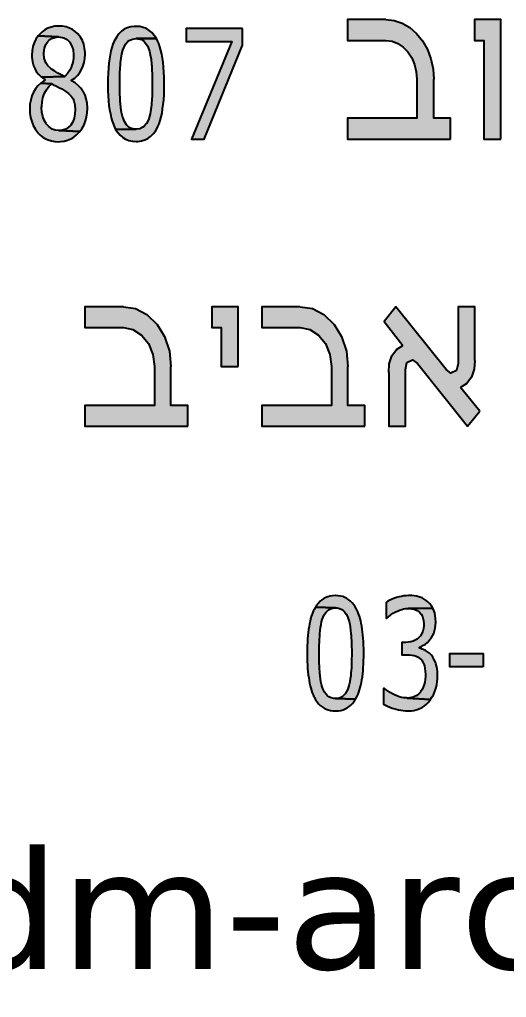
# Model space of a CAD drawing. Header units: inches. Extents: x 4017 to 5703, y -944 to 2840.
# Drawn here: x 5493.47 to 5512.32, y 1199.54 to 1237.4 of the extents above; entities that cross this region are included whole.
import ezdxf

# ---------------------------------------------------------------- set-up
doc = ezdxf.new("R2010")
doc.units = ezdxf.units.IN
doc.header["$MEASUREMENT"] = 0
doc.layers.add('A-VIEW-30', color=6, linetype='Continuous', lineweight=15)
doc.layers.add('TEXT', color=14, linetype='Continuous')
doc.styles.add('Tahoma', font='tahoma.ttf')

# ---------------------------------------------------------------- blocks, each defined once
blk = doc.blocks.new('A$C70B91C7D')
at = {"layer": 'TEXT', "true_color": 0x311916}
for points in [[(1.4003, -0.5556), (1.3909, -0.5502), (1.3807, -0.5467), (1.3703, -0.5456), (1.3223, -0.5456), (1.3223, -0.5718), (1.3703, -0.5718), (1.378, -0.5727), (1.3853, -0.5756), (1.3919, -0.5801), (1.3978, -0.5862), (1.4027, -0.5936), (1.4063, -0.602), (1.4084, -0.6111), (1.4092, -0.6205), (1.4092, -0.6693), (1.3223, -0.6693), (1.3223, -0.6955), (1.4512, -0.6955), (1.4512, -0.6693), (1.4302, -0.6693), (1.4302, -0.6205), (1.4294, -0.6076), (1.4267, -0.5949), (1.4223, -0.5831), (1.4161, -0.5724), (1.4088, -0.5631)], [(1.5143, -0.5456), (1.4813, -0.5456), (1.4813, -0.5718), (1.4932, -0.5718), (1.4932, -0.6955), (1.5143, -0.6955)], [(0.9809, -0.5605), (0.9773, -0.558), (0.9735, -0.5562), (0.9693, -0.5548), (0.9647, -0.554), (0.9599, -0.5537), (0.9552, -0.554), (0.9508, -0.5549), (0.9466, -0.5563), (0.9428, -0.5584), (0.9392, -0.561), (0.9359, -0.5641), (0.9342, -0.5661), (0.9598, -0.5674), (0.9623, -0.5676), (0.9667, -0.5685), (0.9705, -0.5706), (0.9737, -0.5737), (0.9742, -0.5744), (0.9767, -0.5788), (0.9781, -0.5837), (0.9786, -0.5892), (0.9785, -0.5939), (0.9777, -0.5993), (0.9763, -0.6042), (0.9762, -0.6047), (0.9741, -0.6089), (0.9713, -0.613), (0.9676, -0.617), (0.9384, -0.6176), (0.9425, -0.6209), (0.9425, -0.6215), (0.9414, -0.6222), (0.9375, -0.6252), (0.9515, -0.6262), (0.9529, -0.6269), (0.9571, -0.6291), (0.961, -0.631), (0.9641, -0.6326), (0.9677, -0.6348), (0.9679, -0.6349), (0.9724, -0.6384), (0.9758, -0.6418), (0.9781, -0.6451), (0.9792, -0.6476), (0.9803, -0.6526), (0.9807, -0.6586), (0.9804, -0.6639), (0.9794, -0.6692), (0.9776, -0.6738), (0.9751, -0.6778), (0.9725, -0.6805), (0.9688, -0.6829), (0.9647, -0.6844), (0.9601, -0.6848), (0.9864, -0.6858), (0.9893, -0.6818), (0.9918, -0.6774), (0.9936, -0.6727), (0.995, -0.6678), (0.9957, -0.6625), (0.996, -0.6569), (0.996, -0.6564), (0.9957, -0.6504), (0.9947, -0.6451), (0.9931, -0.6403), (0.991, -0.636), (0.9904, -0.6352), (0.9877, -0.6315), (0.9845, -0.6282), (0.9807, -0.6251), (0.9763, -0.6223), (0.9763, -0.6217), (0.9801, -0.619), (0.9835, -0.6157), (0.9864, -0.6118), (0.9889, -0.6075), (0.9902, -0.6046), (0.9919, -0.5994), (0.9929, -0.5942), (0.9933, -0.589), (0.9932, -0.587), (0.9926, -0.5815), (0.9915, -0.5765), (0.9897, -0.5718), (0.9873, -0.5675), (0.9842, -0.5636), (0.9841, -0.5635)], [(1.07, -0.5569), (1.066, -0.5554), (1.0617, -0.5544), (1.057, -0.5541), (1.0548, -0.5541), (1.0503, -0.5548), (1.0461, -0.556), (1.0423, -0.5578), (1.0388, -0.5603), (1.0356, -0.5634), (1.0328, -0.5671), (1.0303, -0.5714), (1.0297, -0.5727), (1.0281, -0.5764), (1.0267, -0.5804), (1.0255, -0.5849), (1.0245, -0.5897), (1.0236, -0.5948), (1.0228, -0.6004), (1.0223, -0.6063), (1.0219, -0.6126), (1.0216, -0.6193), (1.0216, -0.6264), (1.0216, -0.628), (1.0217, -0.6349), (1.022, -0.6414), (1.0224, -0.6475), (1.023, -0.6534), (1.0238, -0.6588), (1.0248, -0.6639), (1.0259, -0.6686), (1.0271, -0.673), (1.0286, -0.677), (1.0301, -0.6806), (1.0314, -0.6832), (1.057, -0.683), (1.0544, -0.6829), (1.0502, -0.6816), (1.0466, -0.6791), (1.0452, -0.6775), (1.0425, -0.6734), (1.0405, -0.6681), (1.0401, -0.6669), (1.0389, -0.6619), (1.038, -0.6564), (1.0374, -0.6507), (1.0373, -0.6489), (1.037, -0.644), (1.0369, -0.6386), (1.0367, -0.6327), (1.0367, -0.6264), (1.0367, -0.6238), (1.0367, -0.6179), (1.0369, -0.6123), (1.0372, -0.607), (1.0375, -0.602), (1.0377, -0.5999), (1.0384, -0.5939), (1.0393, -0.5887), (1.0405, -0.5841), (1.0416, -0.5812), (1.0439, -0.5766), (1.0469, -0.5731), (1.0485, -0.5718), (1.0524, -0.57), (1.057, -0.5695), (1.0825, -0.5694), (1.0799, -0.5654), (1.0769, -0.5619), (1.0736, -0.5591)], [(1.1903, -0.5569), (1.1199, -0.5569), (1.1199, -0.5732), (1.1772, -0.5732), (1.1264, -0.6955), (1.1423, -0.6955), (1.1903, -0.5777)], [(0.9511, -0.5695), (0.9552, -0.5679), (0.9598, -0.5674), (0.9342, -0.5661), (0.9314, -0.5703), (0.9293, -0.5748), (0.9277, -0.5795), (0.9267, -0.5847), (0.9265, -0.5902), (0.9265, -0.5928), (0.9271, -0.5984), (0.9284, -0.6035), (0.9304, -0.6079), (0.932, -0.6105), (0.9349, -0.6141), (0.9384, -0.6176), (0.9676, -0.617), (0.9672, -0.6169), (0.9633, -0.615), (0.959, -0.6127), (0.9553, -0.6104), (0.9519, -0.6083), (0.9502, -0.607), (0.9466, -0.6035), (0.944, -0.5997), (0.9435, -0.5986), (0.9419, -0.5938), (0.9414, -0.5881), (0.9414, -0.5871), (0.9421, -0.5816), (0.9438, -0.5769), (0.9465, -0.573), (0.9475, -0.572)], [(1.0882, -0.5842), (1.0869, -0.5798), (1.0855, -0.5757), (1.0839, -0.5721), (1.0825, -0.5694), (1.057, -0.5695), (1.0593, -0.5696), (1.0637, -0.5707), (1.0672, -0.5731), (1.0686, -0.5746), (1.0712, -0.5787), (1.0733, -0.5839), (1.0737, -0.585), (1.0748, -0.5898), (1.0758, -0.5953), (1.0764, -0.6014), (1.0767, -0.6037), (1.0769, -0.6088), (1.0771, -0.6142), (1.0773, -0.62), (1.0774, -0.6262), (1.0773, -0.6293), (1.0773, -0.6353), (1.0771, -0.6409), (1.0768, -0.6462), (1.0764, -0.6511), (1.0763, -0.6526), (1.0756, -0.6585), (1.0746, -0.6639), (1.0734, -0.6684), (1.0725, -0.6711), (1.0701, -0.6758), (1.0672, -0.6794), (1.0655, -0.6806), (1.0616, -0.6824), (1.057, -0.683), (1.0314, -0.6832), (1.0341, -0.6872), (1.037, -0.6906), (1.0403, -0.6934), (1.044, -0.6956), (1.048, -0.6972), (1.0524, -0.6981), (1.057, -0.6984), (1.0593, -0.6983), (1.0638, -0.6977), (1.068, -0.6965), (1.0718, -0.6946), (1.0753, -0.6921), (1.0785, -0.689), (1.0813, -0.6853), (1.0838, -0.6809), (1.0843, -0.6798), (1.0859, -0.6761), (1.0873, -0.6721), (1.0885, -0.6676), (1.0896, -0.6628), (1.0904, -0.6576), (1.0912, -0.6521), (1.0917, -0.6462), (1.0922, -0.6399), (1.0924, -0.6332), (1.0925, -0.6262), (1.0925, -0.6248), (1.0923, -0.618), (1.092, -0.6114), (1.0916, -0.6053), (1.091, -0.5995), (1.0902, -0.5941), (1.0893, -0.5889)], [(0.9403, -0.6436), (0.942, -0.6387), (0.9424, -0.6379), (0.9448, -0.6335), (0.9478, -0.6296), (0.9515, -0.6262), (0.9375, -0.6252), (0.9341, -0.6285), (0.9311, -0.6323), (0.9286, -0.6365), (0.9286, -0.6366), (0.9265, -0.6414), (0.925, -0.6465), (0.924, -0.6518), (0.9238, -0.6573), (0.9238, -0.6574), (0.924, -0.6629), (0.9249, -0.6683), (0.9262, -0.6735), (0.928, -0.6782), (0.9304, -0.6827), (0.9333, -0.6868), (0.9336, -0.6872), (0.937, -0.6906), (0.9407, -0.6934), (0.9448, -0.6956), (0.9467, -0.6964), (0.9509, -0.6977), (0.9553, -0.6984), (0.9599, -0.6987), (0.9624, -0.6986), (0.9669, -0.6981), (0.9712, -0.6969), (0.9752, -0.6952), (0.9789, -0.6929), (0.9824, -0.6901), (0.9857, -0.6867), (0.9864, -0.6858), (0.9601, -0.6848), (0.9558, -0.6844), (0.9517, -0.6828), (0.9481, -0.6802), (0.9448, -0.6766), (0.9443, -0.6758), (0.9419, -0.6716), (0.9401, -0.6669), (0.9391, -0.6616), (0.9387, -0.6559), (0.9388, -0.6544), (0.9392, -0.6488)], [(1.0706, -0.9154), (1.0563, -0.908), (1.0411, -0.9056), (0.9927, -0.9056), (0.9927, -0.9317), (1.0411, -0.9317), (1.0529, -0.9342), (1.0637, -0.9411), (1.0726, -0.9519), (1.078, -0.9657), (1.08, -0.9805), (1.08, -1.0294), (0.9927, -1.0294), (0.9927, -1.0555), (1.1219, -1.0555), (1.1219, -1.0294), (1.1007, -1.0294), (1.1007, -0.9805), (1.0988, -0.9613), (1.0928, -0.943), (1.0835, -0.9278)], [(1.1851, -0.9056), (1.152, -0.9056), (1.152, -0.9317), (1.1639, -0.9317), (1.1639, -0.9805), (1.1851, -0.9805)], [(1.2926, -0.9154), (1.2783, -0.908), (1.263, -0.9056), (1.2147, -0.9056), (1.2147, -0.9317), (1.263, -0.9317), (1.2748, -0.9342), (1.2857, -0.9411), (1.2946, -0.9519), (1.3, -0.9657), (1.302, -0.9805), (1.302, -1.0294), (1.2147, -1.0294), (1.2147, -1.0555), (1.3439, -1.0555), (1.3439, -1.0294), (1.3227, -1.0294), (1.3227, -0.9805), (1.3207, -0.9613), (1.3148, -0.943), (1.3054, -0.9278)], [(1.482, -0.9056), (1.4608, -0.9056), (1.4608, -0.9766), (1.4588, -0.9855), (1.4519, -0.9889), (1.446, -0.9845), (1.3828, -0.9056), (1.368, -0.9243), (1.3917, -0.9544), (1.3838, -0.9593), (1.3779, -0.9672), (1.3745, -0.9771), (1.374, -0.9879), (1.374, -1.0555), (1.3947, -1.0555), (1.3947, -0.9845), (1.3966, -0.9756), (1.4036, -0.9721), (1.41, -0.9766), (1.4726, -1.0555), (1.4879, -1.0367), (1.4637, -1.0067), (1.4716, -1.0017), (1.4775, -0.9938), (1.481, -0.984), (1.482, -0.9731)], [(1.3419, -1.3213), (1.3415, -1.3173), (1.3411, -1.3134), (1.3406, -1.3097), (1.3401, -1.3062), (1.3394, -1.3028), (1.3387, -1.2996), (1.3379, -1.2965), (1.337, -1.2936), (1.3361, -1.2908), (1.335, -1.2882), (1.334, -1.2858), (1.3335, -1.2848), (1.3319, -1.2819), (1.33, -1.2792), (1.3281, -1.2768), (1.326, -1.2747), (1.3238, -1.2729), (1.3213, -1.2713), (1.3188, -1.27), (1.3161, -1.269), (1.3132, -1.2684), (1.3102, -1.2679), (1.307, -1.2678), (1.3066, -1.2678), (1.3035, -1.268), (1.3005, -1.2684), (1.2976, -1.2692), (1.2949, -1.2702), (1.2924, -1.2715), (1.29, -1.273), (1.2877, -1.2749), (1.2856, -1.2771), (1.2837, -1.2795), (1.2819, -1.2822), (1.307, -1.2832), (1.3093, -1.2833), (1.3123, -1.2839), (1.315, -1.2851), (1.3172, -1.2868), (1.3186, -1.2883), (1.3204, -1.2909), (1.322, -1.294), (1.3234, -1.2976), (1.3241, -1.3002), (1.3249, -1.3035), (1.3255, -1.3071), (1.3261, -1.311), (1.3265, -1.3151), (1.3267, -1.3174), (1.3269, -1.3207), (1.3271, -1.3243), (1.3272, -1.3279), (1.3273, -1.3318), (1.3274, -1.3358), (1.3274, -1.34), (1.3274, -1.343), (1.3273, -1.3471), (1.3273, -1.351), (1.3271, -1.3547), (1.327, -1.3582), (1.3267, -1.3616), (1.3265, -1.3648), (1.3262, -1.3684), (1.3256, -1.3723), (1.325, -1.376), (1.3243, -1.3793), (1.3235, -1.3823), (1.3226, -1.3849), (1.321, -1.3882), (1.3193, -1.391), (1.3172, -1.3932), (1.3156, -1.3945), (1.3131, -1.3959), (1.3102, -1.3967), (1.307, -1.3969), (1.3322, -1.3978), (1.3339, -1.3948), (1.3344, -1.3938), (1.3354, -1.3914), (1.3364, -1.3888), (1.3373, -1.3861), (1.3381, -1.3831), (1.3389, -1.38), (1.3396, -1.3768), (1.3402, -1.3734), (1.3408, -1.3698), (1.3412, -1.366), (1.3416, -1.3621), (1.342, -1.358), (1.3422, -1.3538), (1.3424, -1.3493), (1.3425, -1.3447), (1.3426, -1.34), (1.3425, -1.3389), (1.3425, -1.3343), (1.3424, -1.3298), (1.3422, -1.3255)], [(1.4209, -1.2739), (1.4184, -1.2722), (1.4157, -1.2707), (1.4128, -1.2696), (1.4115, -1.2692), (1.4088, -1.2685), (1.4059, -1.2681), (1.4029, -1.2678), (1.3996, -1.2677), (1.3985, -1.2677), (1.3956, -1.2679), (1.3928, -1.2682), (1.3898, -1.2687), (1.3868, -1.2694), (1.3838, -1.2703), (1.3812, -1.2712), (1.3781, -1.2724), (1.3753, -1.2736), (1.3728, -1.2749), (1.3706, -1.2763), (1.3706, -1.296), (1.3715, -1.296), (1.3736, -1.2942), (1.3762, -1.2921), (1.3771, -1.2915), (1.3796, -1.2898), (1.3825, -1.2882), (1.3847, -1.2871), (1.3875, -1.286), (1.3904, -1.2851), (1.3925, -1.2845), (1.3955, -1.284), (1.3984, -1.2838), (1.4291, -1.2835), (1.4274, -1.2806), (1.4253, -1.2779), (1.4229, -1.2755)], [(1.2949, -1.2891), (1.2969, -1.2868), (1.2984, -1.2856), (1.301, -1.2842), (1.3038, -1.2835), (1.307, -1.2832), (1.2819, -1.2822), (1.2803, -1.2851), (1.2797, -1.2863), (1.2787, -1.2887), (1.2777, -1.2912), (1.2768, -1.294), (1.2759, -1.2969), (1.2752, -1.3), (1.2745, -1.3033), (1.2739, -1.3067), (1.2733, -1.3103), (1.2728, -1.314), (1.2725, -1.318), (1.2721, -1.3221), (1.2719, -1.3263), (1.2717, -1.3308), (1.2716, -1.3354), (1.2715, -1.3402), (1.2715, -1.3415), (1.2716, -1.3461), (1.2717, -1.3506), (1.2719, -1.355), (1.2722, -1.3592), (1.2726, -1.3632), (1.273, -1.367), (1.2735, -1.3707), (1.2741, -1.3743), (1.2747, -1.3776), (1.2754, -1.3809), (1.2762, -1.3839), (1.2771, -1.3868), (1.278, -1.3895), (1.279, -1.3921), (1.2801, -1.3945), (1.2806, -1.3954), (1.2822, -1.3983), (1.284, -1.401), (1.2859, -1.4034), (1.288, -1.4054), (1.2903, -1.4073), (1.2927, -1.4088), (1.2953, -1.4101), (1.298, -1.411), (1.3009, -1.4118), (1.3039, -1.4122), (1.307, -1.4123), (1.3076, -1.4123), (1.3108, -1.4121), (1.3138, -1.4117), (1.3166, -1.4109), (1.3193, -1.4099), (1.3218, -1.4085), (1.3242, -1.4069), (1.3265, -1.4051), (1.3285, -1.4029), (1.3305, -1.4005), (1.3322, -1.3978), (1.307, -1.3969), (1.3045, -1.3968), (1.3015, -1.396), (1.2989, -1.3948), (1.2967, -1.393), (1.2952, -1.3914), (1.2933, -1.3888), (1.2918, -1.3856), (1.2905, -1.382), (1.2897, -1.3792), (1.2889, -1.3758), (1.2883, -1.3722), (1.2878, -1.3684), (1.2874, -1.3645), (1.2873, -1.3628), (1.2871, -1.3595), (1.287, -1.3561), (1.2868, -1.3525), (1.2868, -1.3486), (1.2867, -1.3445), (1.2867, -1.3402), (1.2867, -1.3377), (1.2867, -1.3337), (1.2868, -1.3299), (1.2869, -1.3261), (1.2871, -1.3225), (1.2873, -1.319), (1.2875, -1.3157), (1.2879, -1.3117), (1.2884, -1.3077), (1.289, -1.3041), (1.2897, -1.3008), (1.2906, -1.2978), (1.2915, -1.295), (1.2931, -1.2918)], [(1.4304, -1.2864), (1.4291, -1.2835), (1.3984, -1.2838), (1.3999, -1.2838), (1.4029, -1.2842), (1.4057, -1.2848), (1.4067, -1.2851), (1.4094, -1.2863), (1.412, -1.2881), (1.4124, -1.2885), (1.4145, -1.291), (1.4162, -1.2941), (1.4168, -1.2958), (1.4176, -1.2992), (1.4178, -1.3031), (1.4178, -1.3052), (1.4173, -1.309), (1.4165, -1.3124), (1.4153, -1.3154), (1.4136, -1.3181), (1.4115, -1.3205), (1.4094, -1.3222), (1.407, -1.3238), (1.4043, -1.3249), (1.4015, -1.3258), (1.3984, -1.3263), (1.3951, -1.3264), (1.3902, -1.3264), (1.3902, -1.3419), (1.3965, -1.3419), (1.3971, -1.3419), (1.4001, -1.342), (1.4031, -1.3424), (1.4059, -1.343), (1.4081, -1.3437), (1.4108, -1.345), (1.4132, -1.3469), (1.4148, -1.3485), (1.4167, -1.3512), (1.4182, -1.3545), (1.4186, -1.3558), (1.4193, -1.359), (1.4197, -1.3627), (1.4199, -1.3669), (1.4199, -1.3688), (1.4196, -1.3728), (1.4191, -1.3763), (1.4183, -1.3794), (1.4172, -1.3824), (1.4156, -1.3855), (1.4136, -1.3886), (1.4114, -1.391), (1.409, -1.3929), (1.4059, -1.3945), (1.4028, -1.3954), (1.3999, -1.396), (1.397, -1.3962), (1.4263, -1.3979), (1.4281, -1.3951), (1.4298, -1.392), (1.4313, -1.3889), (1.4325, -1.3855), (1.4332, -1.3828), (1.434, -1.3794), (1.4346, -1.3758), (1.4349, -1.3721), (1.435, -1.3682), (1.435, -1.3671), (1.4348, -1.3631), (1.4344, -1.3594), (1.4338, -1.3559), (1.4329, -1.3528), (1.4323, -1.3514), (1.4309, -1.3481), (1.4292, -1.3451), (1.4271, -1.3424), (1.4249, -1.3401), (1.4224, -1.3381), (1.4199, -1.3365), (1.4179, -1.3356), (1.4151, -1.3344), (1.4124, -1.3336), (1.4124, -1.3323), (1.4149, -1.3314), (1.4176, -1.3301), (1.4201, -1.3285), (1.4225, -1.3265), (1.4247, -1.3241), (1.4268, -1.3213), (1.4269, -1.3211), (1.4288, -1.3182), (1.4302, -1.3151), (1.4314, -1.3119), (1.4322, -1.3084), (1.4327, -1.3049), (1.4329, -1.3012), (1.4329, -1.3006), (1.4327, -1.2966), (1.4322, -1.293), (1.4315, -1.2895)], [(1.4924, -1.3402), (1.4504, -1.3402), (1.4504, -1.3571), (1.4924, -1.3571)], [(1.4252, -1.3995), (1.4263, -1.3979), (1.397, -1.3962), (1.3956, -1.3961), (1.3927, -1.3959), (1.3898, -1.3954), (1.387, -1.3946), (1.3841, -1.3936), (1.3812, -1.3923), (1.3786, -1.3909), (1.3757, -1.3893), (1.373, -1.3876), (1.3707, -1.3858), (1.3686, -1.3841), (1.3675, -1.3841), (1.3675, -1.4037), (1.3698, -1.4051), (1.3723, -1.4064), (1.3751, -1.4076), (1.3781, -1.4087), (1.3813, -1.4098), (1.3832, -1.4103), (1.3861, -1.411), (1.3891, -1.4116), (1.392, -1.412), (1.3949, -1.4122), (1.3979, -1.4123), (1.3991, -1.4123), (1.4022, -1.4121), (1.4052, -1.4117), (1.4081, -1.411), (1.4109, -1.4102), (1.4135, -1.4091), (1.4157, -1.4079), (1.4183, -1.4062), (1.4208, -1.4042), (1.4231, -1.402)]]:
    blk.add_hatch(color=19, dxfattribs=at).paths.add_polyline_path(points)
at = {"layer": 'TEXT', "color": 19, "true_color": 0x311916}
for points in [[(1.3703, -0.5456), (1.3223, -0.5456), (1.3223, -0.5718), (1.3703, -0.5718), (1.378, -0.5727), (1.3853, -0.5756), (1.3919, -0.5801), (1.3978, -0.5862), (1.4027, -0.5936), (1.4063, -0.602), (1.4084, -0.6111), (1.4092, -0.6205), (1.4092, -0.6693), (1.3223, -0.6693), (1.3223, -0.6955), (1.4512, -0.6955)], [(1.3703, -0.5456), (1.3807, -0.5467), (1.3909, -0.5502), (1.4003, -0.5556), (1.4088, -0.5631), (1.4161, -0.5724), (1.4223, -0.5831), (1.4267, -0.5949), (1.4294, -0.6076), (1.4302, -0.6205)], [(1.4512, -0.6955), (1.4512, -0.6693), (1.4302, -0.6693), (1.4302, -0.6205)], [(1.0411, -0.9056), (0.9927, -0.9056), (0.9927, -0.9317), (1.0411, -0.9317), (1.0529, -0.9342), (1.0637, -0.9411), (1.0726, -0.9519), (1.078, -0.9657), (1.08, -0.9805), (1.08, -1.0294), (0.9927, -1.0294), (0.9927, -1.0555), (1.1219, -1.0555)], [(1.0411, -0.9056), (1.0563, -0.908), (1.0706, -0.9154), (1.0835, -0.9278), (1.0928, -0.943), (1.0988, -0.9613), (1.1007, -0.9805)], [(1.263, -0.9056), (1.2147, -0.9056), (1.2147, -0.9317), (1.263, -0.9317), (1.2748, -0.9342), (1.2857, -0.9411), (1.2946, -0.9519), (1.3, -0.9657), (1.302, -0.9805), (1.302, -1.0294), (1.2147, -1.0294), (1.2147, -1.0555), (1.3439, -1.0555)], [(1.263, -0.9056), (1.2783, -0.908), (1.2926, -0.9154), (1.3054, -0.9278), (1.3148, -0.943), (1.3207, -0.9613), (1.3227, -0.9805)], [(1.482, -0.9731), (1.482, -0.9056), (1.4608, -0.9056), (1.4608, -0.9766), (1.4588, -0.9855), (1.4519, -0.9889), (1.446, -0.9845), (1.3828, -0.9056), (1.368, -0.9243), (1.3917, -0.9544)], [(1.374, -0.9879), (1.3745, -0.9771), (1.3779, -0.9672), (1.3838, -0.9593), (1.3917, -0.9544)], [(1.1219, -1.0555), (1.1219, -1.0294), (1.1007, -1.0294), (1.1007, -0.9805)], [(1.3439, -1.0555), (1.3439, -1.0294), (1.3227, -1.0294), (1.3227, -0.9805)], [(1.374, -0.9879), (1.374, -1.0555), (1.3947, -1.0555), (1.3947, -0.9845), (1.3966, -0.9756), (1.4036, -0.9721), (1.41, -0.9766), (1.4726, -1.0555), (1.4879, -1.0367)], [(1.482, -0.9731), (1.481, -0.984), (1.4775, -0.9938), (1.4716, -1.0017), (1.4637, -1.0067)], [(1.4879, -1.0367), (1.4637, -1.0067)]]:
    blk.add_lwpolyline(points, dxfattribs=at)
for points in [[(1.5143, -0.6955), (1.5143, -0.5456), (1.4813, -0.5456), (1.4813, -0.5718), (1.4932, -0.5718), (1.4932, -0.6955), (1.5143, -0.6955)], [(0.9599, -0.5537), (0.9599, -0.5537), (0.9552, -0.554), (0.9508, -0.5549), (0.9466, -0.5563), (0.9428, -0.5584), (0.9392, -0.561), (0.9359, -0.5641), (0.9342, -0.5661), (0.9598, -0.5674), (0.9623, -0.5676), (0.9667, -0.5685), (0.9705, -0.5706), (0.9737, -0.5737), (0.9742, -0.5744), (0.9767, -0.5788), (0.9781, -0.5837), (0.9786, -0.5892), (0.9785, -0.5939), (0.9777, -0.5993), (0.9763, -0.6042), (0.9762, -0.6047), (0.9741, -0.6089), (0.9713, -0.613), (0.9676, -0.617), (0.9384, -0.6176), (0.9425, -0.6209), (0.9425, -0.6215), (0.9414, -0.6222), (0.9375, -0.6252), (0.9515, -0.6262), (0.9529, -0.6269), (0.9571, -0.6291), (0.961, -0.631), (0.9641, -0.6326), (0.9677, -0.6348), (0.9679, -0.6349), (0.9724, -0.6384), (0.9758, -0.6418), (0.9781, -0.6451), (0.9792, -0.6476), (0.9803, -0.6526), (0.9807, -0.6586), (0.9804, -0.6639), (0.9794, -0.6692), (0.9776, -0.6738), (0.9751, -0.6778), (0.9725, -0.6805), (0.9688, -0.6829), (0.9647, -0.6844), (0.9601, -0.6848), (0.9864, -0.6858), (0.9893, -0.6818), (0.9918, -0.6774), (0.9936, -0.6727), (0.995, -0.6678), (0.9957, -0.6625), (0.996, -0.6569), (0.996, -0.6564), (0.9957, -0.6504), (0.9947, -0.6451), (0.9931, -0.6403), (0.991, -0.636), (0.9904, -0.6352), (0.9877, -0.6315), (0.9845, -0.6282), (0.9807, -0.6251), (0.9763, -0.6223), (0.9763, -0.6217), (0.9801, -0.619), (0.9835, -0.6157), (0.9864, -0.6118), (0.9889, -0.6075), (0.9902, -0.6046), (0.9919, -0.5994), (0.9929, -0.5942), (0.9933, -0.589), (0.9932, -0.587), (0.9926, -0.5815), (0.9915, -0.5765), (0.9897, -0.5718), (0.9873, -0.5675), (0.9842, -0.5636), (0.9841, -0.5635), (0.9809, -0.5605), (0.9773, -0.558), (0.9735, -0.5562), (0.9693, -0.5548), (0.9647, -0.554)], [(1.057, -0.5541), (1.0548, -0.5541), (1.0503, -0.5548), (1.0461, -0.556), (1.0423, -0.5578), (1.0388, -0.5603), (1.0356, -0.5634), (1.0328, -0.5671), (1.0303, -0.5714), (1.0297, -0.5727), (1.0281, -0.5764), (1.0267, -0.5804), (1.0255, -0.5849), (1.0245, -0.5897), (1.0236, -0.5948), (1.0228, -0.6004), (1.0223, -0.6063), (1.0219, -0.6126), (1.0216, -0.6193), (1.0216, -0.6264), (1.0216, -0.628), (1.0217, -0.6349), (1.022, -0.6414), (1.0224, -0.6475), (1.023, -0.6534), (1.0238, -0.6588), (1.0248, -0.6639), (1.0259, -0.6686), (1.0271, -0.673), (1.0286, -0.677), (1.0301, -0.6806), (1.0314, -0.6832), (1.057, -0.683), (1.0544, -0.6829), (1.0502, -0.6816), (1.0466, -0.6791), (1.0452, -0.6775), (1.0425, -0.6734), (1.0405, -0.6681), (1.0401, -0.6669), (1.0389, -0.6619), (1.038, -0.6564), (1.0374, -0.6507), (1.0373, -0.6489), (1.037, -0.644), (1.0369, -0.6386), (1.0367, -0.6327), (1.0367, -0.6264), (1.0367, -0.6238), (1.0367, -0.6179), (1.0369, -0.6123), (1.0372, -0.607), (1.0375, -0.602), (1.0377, -0.5999), (1.0384, -0.5939), (1.0393, -0.5887), (1.0405, -0.5841), (1.0416, -0.5812), (1.0439, -0.5766), (1.0469, -0.5731), (1.0485, -0.5718), (1.0524, -0.57), (1.057, -0.5695), (1.0825, -0.5694), (1.0799, -0.5654), (1.0769, -0.5619), (1.0736, -0.5591), (1.07, -0.5569), (1.066, -0.5554), (1.0617, -0.5544)], [(1.1903, -0.5569), (1.1199, -0.5569), (1.1199, -0.5732), (1.1772, -0.5732), (1.1264, -0.6955), (1.1423, -0.6955), (1.1903, -0.5777)], [(0.9342, -0.5661), (0.9314, -0.5703), (0.9293, -0.5748), (0.9277, -0.5795), (0.9267, -0.5847), (0.9265, -0.5902), (0.9265, -0.5928), (0.9271, -0.5984), (0.9284, -0.6035), (0.9304, -0.6079), (0.932, -0.6105), (0.9349, -0.6141), (0.9384, -0.6176), (0.9676, -0.617), (0.9672, -0.6169), (0.9633, -0.615), (0.959, -0.6127), (0.9553, -0.6104), (0.9519, -0.6083), (0.9502, -0.607), (0.9466, -0.6035), (0.944, -0.5997), (0.9435, -0.5986), (0.9419, -0.5938), (0.9414, -0.5881), (0.9414, -0.5871), (0.9421, -0.5816), (0.9438, -0.5769), (0.9465, -0.573), (0.9475, -0.572), (0.9511, -0.5695), (0.9552, -0.5679), (0.9598, -0.5674)], [(1.0825, -0.5694), (1.057, -0.5695), (1.0593, -0.5696), (1.0637, -0.5707), (1.0672, -0.5731), (1.0686, -0.5746), (1.0712, -0.5787), (1.0733, -0.5839), (1.0737, -0.585), (1.0748, -0.5898), (1.0758, -0.5953), (1.0764, -0.6014), (1.0767, -0.6037), (1.0769, -0.6088), (1.0771, -0.6142), (1.0773, -0.62), (1.0774, -0.6262), (1.0773, -0.6293), (1.0773, -0.6353), (1.0771, -0.6409), (1.0768, -0.6462), (1.0764, -0.6511), (1.0763, -0.6526), (1.0756, -0.6585), (1.0746, -0.6639), (1.0734, -0.6684), (1.0725, -0.6711), (1.0701, -0.6758), (1.0672, -0.6794), (1.0655, -0.6806), (1.0616, -0.6824), (1.057, -0.683), (1.0314, -0.6832), (1.0341, -0.6872), (1.037, -0.6906), (1.0403, -0.6934), (1.044, -0.6956), (1.048, -0.6972), (1.0524, -0.6981), (1.057, -0.6984), (1.0593, -0.6983), (1.0638, -0.6977), (1.068, -0.6965), (1.0718, -0.6946), (1.0753, -0.6921), (1.0785, -0.689), (1.0813, -0.6853), (1.0838, -0.6809), (1.0843, -0.6798), (1.0859, -0.6761), (1.0873, -0.6721), (1.0885, -0.6676), (1.0896, -0.6628), (1.0904, -0.6576), (1.0912, -0.6521), (1.0917, -0.6462), (1.0922, -0.6399), (1.0924, -0.6332), (1.0925, -0.6262), (1.0925, -0.6248), (1.0923, -0.618), (1.092, -0.6114), (1.0916, -0.6053), (1.091, -0.5995), (1.0902, -0.5941), (1.0893, -0.5889), (1.0882, -0.5842), (1.0869, -0.5798), (1.0855, -0.5757), (1.0839, -0.5721)], [(0.9375, -0.6252), (0.9341, -0.6285), (0.9311, -0.6323), (0.9286, -0.6365), (0.9286, -0.6366), (0.9265, -0.6414), (0.925, -0.6465), (0.924, -0.6518), (0.9238, -0.6573), (0.9238, -0.6574), (0.924, -0.6629), (0.9249, -0.6683), (0.9262, -0.6735), (0.928, -0.6782), (0.9304, -0.6827), (0.9333, -0.6868), (0.9336, -0.6872), (0.937, -0.6906), (0.9407, -0.6934), (0.9448, -0.6956), (0.9467, -0.6964), (0.9509, -0.6977), (0.9553, -0.6984), (0.9599, -0.6987), (0.9624, -0.6986), (0.9669, -0.6981), (0.9712, -0.6969), (0.9752, -0.6952), (0.9789, -0.6929), (0.9824, -0.6901), (0.9857, -0.6867), (0.9864, -0.6858), (0.9601, -0.6848), (0.9558, -0.6844), (0.9517, -0.6828), (0.9481, -0.6802), (0.9448, -0.6766), (0.9443, -0.6758), (0.9419, -0.6716), (0.9401, -0.6669), (0.9391, -0.6616), (0.9387, -0.6559), (0.9388, -0.6544), (0.9392, -0.6488), (0.9403, -0.6436), (0.942, -0.6387), (0.9424, -0.6379), (0.9448, -0.6335), (0.9478, -0.6296), (0.9515, -0.6262)], [(1.1851, -0.9805), (1.1851, -0.9056), (1.152, -0.9056), (1.152, -0.9317), (1.1639, -0.9317), (1.1639, -0.9805), (1.1851, -0.9805)], [(1.307, -1.2678), (1.3066, -1.2678), (1.3035, -1.268), (1.3005, -1.2684), (1.2976, -1.2692), (1.2949, -1.2702), (1.2924, -1.2715), (1.29, -1.273), (1.2877, -1.2749), (1.2856, -1.2771), (1.2837, -1.2795), (1.2819, -1.2822), (1.307, -1.2832), (1.3093, -1.2833), (1.3123, -1.2839), (1.315, -1.2851), (1.3172, -1.2868), (1.3186, -1.2883), (1.3204, -1.2909), (1.322, -1.294), (1.3234, -1.2976), (1.3241, -1.3002), (1.3249, -1.3035), (1.3255, -1.3071), (1.3261, -1.311), (1.3265, -1.3151), (1.3267, -1.3174), (1.3269, -1.3207), (1.3271, -1.3243), (1.3272, -1.3279), (1.3273, -1.3318), (1.3274, -1.3358), (1.3274, -1.34), (1.3274, -1.343), (1.3273, -1.3471), (1.3273, -1.351), (1.3271, -1.3547), (1.327, -1.3582), (1.3267, -1.3616), (1.3265, -1.3648), (1.3262, -1.3684), (1.3256, -1.3723), (1.325, -1.376), (1.3243, -1.3793), (1.3235, -1.3823), (1.3226, -1.3849), (1.321, -1.3882), (1.3193, -1.391), (1.3172, -1.3932), (1.3156, -1.3945), (1.3131, -1.3959), (1.3102, -1.3967), (1.307, -1.3969), (1.3322, -1.3978), (1.3339, -1.3948), (1.3344, -1.3938), (1.3354, -1.3914), (1.3364, -1.3888), (1.3373, -1.3861), (1.3381, -1.3831), (1.3389, -1.38), (1.3396, -1.3768), (1.3402, -1.3734), (1.3408, -1.3698), (1.3412, -1.366), (1.3416, -1.3621), (1.342, -1.358), (1.3422, -1.3538), (1.3424, -1.3493), (1.3425, -1.3447), (1.3426, -1.34), (1.3425, -1.3389), (1.3425, -1.3343), (1.3424, -1.3298), (1.3422, -1.3255), (1.3419, -1.3213), (1.3415, -1.3173), (1.3411, -1.3134), (1.3406, -1.3097), (1.3401, -1.3062), (1.3394, -1.3028), (1.3387, -1.2996), (1.3379, -1.2965), (1.337, -1.2936), (1.3361, -1.2908), (1.335, -1.2882), (1.334, -1.2858), (1.3335, -1.2848), (1.3319, -1.2819), (1.33, -1.2792), (1.3281, -1.2768), (1.326, -1.2747), (1.3238, -1.2729), (1.3213, -1.2713), (1.3188, -1.27), (1.3161, -1.269), (1.3132, -1.2684), (1.3102, -1.2679)], [(1.3996, -1.2677), (1.3985, -1.2677), (1.3956, -1.2679), (1.3928, -1.2682), (1.3898, -1.2687), (1.3868, -1.2694), (1.3838, -1.2703), (1.3812, -1.2712), (1.3781, -1.2724), (1.3753, -1.2736), (1.3728, -1.2749), (1.3706, -1.2763), (1.3706, -1.296), (1.3715, -1.296), (1.3736, -1.2942), (1.3762, -1.2921), (1.3771, -1.2915), (1.3796, -1.2898), (1.3825, -1.2882), (1.3847, -1.2871), (1.3875, -1.286), (1.3904, -1.2851), (1.3925, -1.2845), (1.3955, -1.284), (1.3984, -1.2838), (1.4291, -1.2835), (1.4274, -1.2806), (1.4253, -1.2779), (1.4229, -1.2755), (1.4209, -1.2739), (1.4184, -1.2722), (1.4157, -1.2707), (1.4128, -1.2696), (1.4115, -1.2692), (1.4088, -1.2685), (1.4059, -1.2681), (1.4029, -1.2678)], [(1.2819, -1.2822), (1.2803, -1.2851), (1.2797, -1.2863), (1.2787, -1.2887), (1.2777, -1.2912), (1.2768, -1.294), (1.2759, -1.2969), (1.2752, -1.3), (1.2745, -1.3033), (1.2739, -1.3067), (1.2733, -1.3103), (1.2728, -1.314), (1.2725, -1.318), (1.2721, -1.3221), (1.2719, -1.3263), (1.2717, -1.3308), (1.2716, -1.3354), (1.2715, -1.3402), (1.2715, -1.3415), (1.2716, -1.3461), (1.2717, -1.3506), (1.2719, -1.355), (1.2722, -1.3592), (1.2726, -1.3632), (1.273, -1.367), (1.2735, -1.3707), (1.2741, -1.3743), (1.2747, -1.3776), (1.2754, -1.3809), (1.2762, -1.3839), (1.2771, -1.3868), (1.278, -1.3895), (1.279, -1.3921), (1.2801, -1.3945), (1.2806, -1.3954), (1.2822, -1.3983), (1.284, -1.401), (1.2859, -1.4034), (1.288, -1.4054), (1.2903, -1.4073), (1.2927, -1.4088), (1.2953, -1.4101), (1.298, -1.411), (1.3009, -1.4118), (1.3039, -1.4122), (1.307, -1.4123), (1.3076, -1.4123), (1.3108, -1.4121), (1.3138, -1.4117), (1.3166, -1.4109), (1.3193, -1.4099), (1.3218, -1.4085), (1.3242, -1.4069), (1.3265, -1.4051), (1.3285, -1.4029), (1.3305, -1.4005), (1.3322, -1.3978), (1.307, -1.3969), (1.3045, -1.3968), (1.3015, -1.396), (1.2989, -1.3948), (1.2967, -1.393), (1.2952, -1.3914), (1.2933, -1.3888), (1.2918, -1.3856), (1.2905, -1.382), (1.2897, -1.3792), (1.2889, -1.3758), (1.2883, -1.3722), (1.2878, -1.3684), (1.2874, -1.3645), (1.2873, -1.3628), (1.2871, -1.3595), (1.287, -1.3561), (1.2868, -1.3525), (1.2868, -1.3486), (1.2867, -1.3445), (1.2867, -1.3402), (1.2867, -1.3377), (1.2867, -1.3337), (1.2868, -1.3299), (1.2869, -1.3261), (1.2871, -1.3225), (1.2873, -1.319), (1.2875, -1.3157), (1.2879, -1.3117), (1.2884, -1.3077), (1.289, -1.3041), (1.2897, -1.3008), (1.2906, -1.2978), (1.2915, -1.295), (1.2931, -1.2918), (1.2949, -1.2891), (1.2969, -1.2868), (1.2984, -1.2856), (1.301, -1.2842), (1.3038, -1.2835), (1.307, -1.2832)], [(1.4291, -1.2835), (1.3984, -1.2838), (1.3999, -1.2838), (1.4029, -1.2842), (1.4057, -1.2848), (1.4067, -1.2851), (1.4094, -1.2863), (1.412, -1.2881), (1.4124, -1.2885), (1.4145, -1.291), (1.4162, -1.2941), (1.4168, -1.2958), (1.4176, -1.2992), (1.4178, -1.3031), (1.4178, -1.3052), (1.4173, -1.309), (1.4165, -1.3124), (1.4153, -1.3154), (1.4136, -1.3181), (1.4115, -1.3205), (1.4094, -1.3222), (1.407, -1.3238), (1.4043, -1.3249), (1.4015, -1.3258), (1.3984, -1.3263), (1.3951, -1.3264), (1.3902, -1.3264), (1.3902, -1.3419), (1.3965, -1.3419), (1.3971, -1.3419), (1.4001, -1.342), (1.4031, -1.3424), (1.4059, -1.343), (1.4081, -1.3437), (1.4108, -1.345), (1.4132, -1.3469), (1.4148, -1.3485), (1.4167, -1.3512), (1.4182, -1.3545), (1.4186, -1.3558), (1.4193, -1.359), (1.4197, -1.3627), (1.4199, -1.3669), (1.4199, -1.3688), (1.4196, -1.3728), (1.4191, -1.3763), (1.4183, -1.3794), (1.4172, -1.3824), (1.4156, -1.3855), (1.4138, -1.3884), (1.4136, -1.3887), (1.4114, -1.391), (1.409, -1.3929), (1.4062, -1.3943), (1.4057, -1.3945), (1.4028, -1.3954), (1.3999, -1.396), (1.397, -1.3962), (1.4263, -1.3979), (1.4281, -1.3951), (1.4298, -1.392), (1.4313, -1.3889), (1.4325, -1.3855), (1.4332, -1.3828), (1.434, -1.3794), (1.4346, -1.3758), (1.4349, -1.3721), (1.435, -1.3682), (1.435, -1.3671), (1.4348, -1.3631), (1.4344, -1.3594), (1.4338, -1.3559), (1.4329, -1.3528), (1.4323, -1.3514), (1.4309, -1.3481), (1.4292, -1.3451), (1.4273, -1.3426), (1.4273, -1.3425), (1.4249, -1.3401), (1.4224, -1.3381), (1.4199, -1.3365), (1.4179, -1.3356), (1.4151, -1.3344), (1.4124, -1.3336), (1.4124, -1.3323), (1.4149, -1.3314), (1.4176, -1.3301), (1.4201, -1.3285), (1.4225, -1.3265), (1.4247, -1.3241), (1.4268, -1.3213), (1.4269, -1.3211), (1.4288, -1.3182), (1.4302, -1.3151), (1.4314, -1.3119), (1.4322, -1.3084), (1.4327, -1.3049), (1.4329, -1.3012), (1.4329, -1.3006), (1.4327, -1.2966), (1.4322, -1.293), (1.4315, -1.2895), (1.4304, -1.2864)], [(1.4924, -1.3571), (1.4504, -1.3571), (1.4504, -1.3402), (1.4924, -1.3402), (1.4924, -1.3571)], [(1.3686, -1.3841), (1.3675, -1.3841), (1.3675, -1.4037), (1.3698, -1.4051), (1.3723, -1.4064), (1.3751, -1.4076), (1.3781, -1.4087), (1.3813, -1.4098), (1.3832, -1.4103), (1.3861, -1.411), (1.3891, -1.4116), (1.392, -1.412), (1.3949, -1.4122), (1.3979, -1.4123), (1.3991, -1.4123), (1.4022, -1.4121), (1.4052, -1.4117), (1.4081, -1.411), (1.4109, -1.4102), (1.4135, -1.4091), (1.4157, -1.4079), (1.4183, -1.4062), (1.4208, -1.4042), (1.4231, -1.402), (1.4252, -1.3995), (1.4263, -1.3979), (1.397, -1.3962), (1.3956, -1.3961), (1.3927, -1.3959), (1.3898, -1.3954), (1.387, -1.3946), (1.3841, -1.3936), (1.3812, -1.3923), (1.3786, -1.3909), (1.3757, -1.3893), (1.373, -1.3876), (1.3707, -1.3858)]]:
    blk.add_lwpolyline(points, close=True, dxfattribs=at)
at = {"layer": 'TEXT', "color": 19, "true_color": 0x311916, "style": 'Tahoma', "width": 1.2}
blk.add_text('eran@bdm-arc.com ', height=0.15, rotation=359.9999, dxfattribs=at).set_placement((-0.0027, -1.7358))

msp = doc.modelspace()

# ---------------------------------------------------------------- block references
at = {"layer": 'A-VIEW-30', "lineweight": 40, "xscale": 30.87765168342476, "yscale": 30.87765168342476, "zscale": 30.87765168342476}
msp.add_blockref('A$C70B91C7D', (5465.341, 1254.247), dxfattribs=at)

doc.saveas('drawing.dxf')
